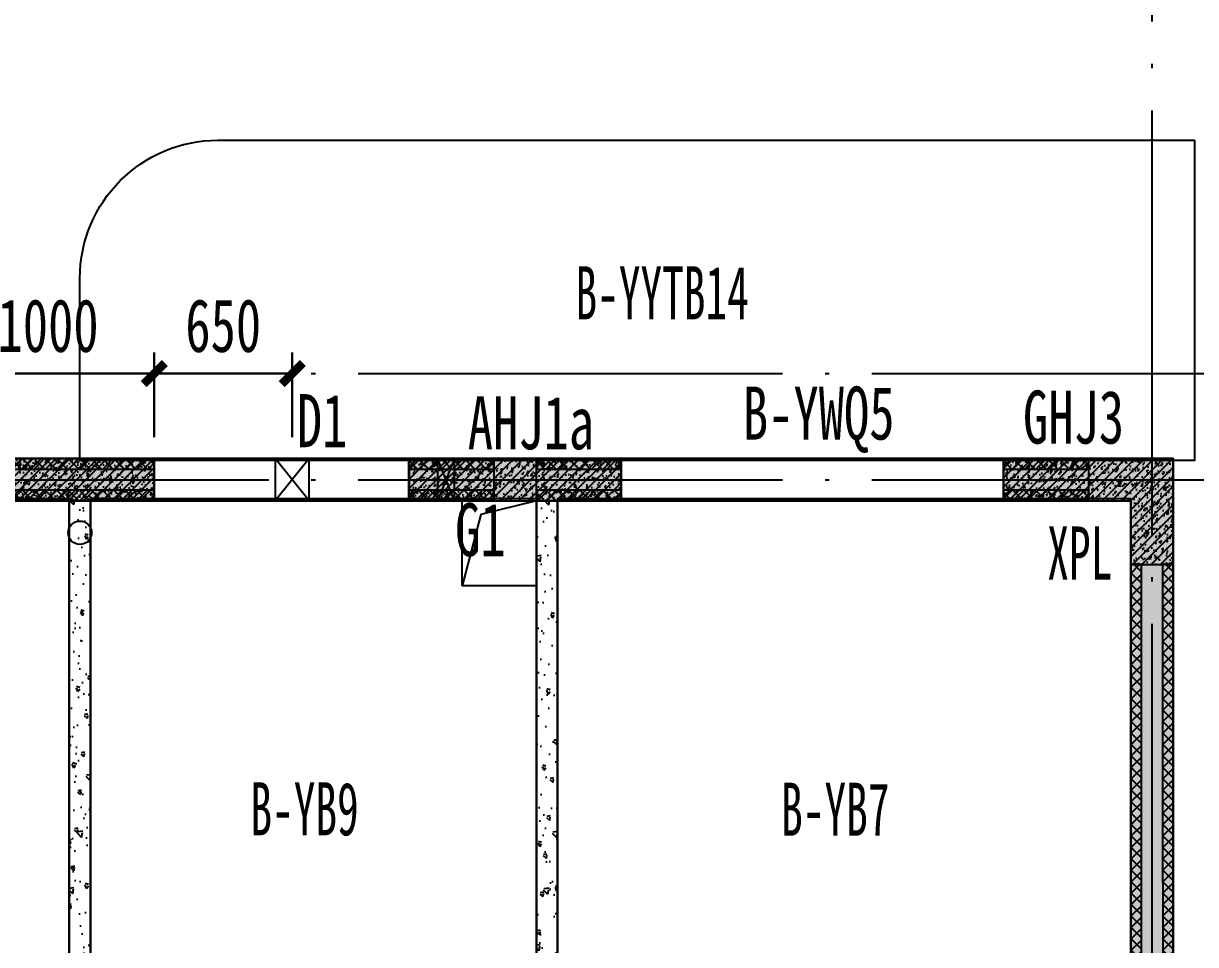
# Model space of a CAD drawing. Extents: x -3200781797 to -8106663, y 494714 to 1244925.
# Drawn here: x -8155916 to -8150395, y 850634 to 854975 of the extents above; entities that cross this region are included whole.
import ezdxf
from ezdxf.enums import TextEntityAlignment as Align
from ezdxf.xclip import XClip

# ---------------------------------------------------------------- set-up
doc = ezdxf.new("R2010")
doc.units = 0
doc.header["$LTSCALE"] = 1000
doc.header["$MEASUREMENT"] = 0
doc.header["$XCLIPFRAME"] = 0
for name, pattern in [('120-墙体$0$CONTINOUS', [0]), ('3#-轴线$0$DOTE', [2.42, 2, -0.2, 0.02, -0.2]), ('3#4#5#$0$DASH', [0.35, 0.25, -0.1]), ('DASH', [0.35, 0.25, -0.1])]:
    doc.linetypes.add(name, pattern=pattern)
doc.layers.get('Defpoints').update_dxf_attribs({"color": 30, "linetype": 'DASH'})
for name, color, linetype in [('120-墙体$0$S-SLAB-HOLE', 5, 'Continuous'), ('120-墙体$0$S-WALL', 40, 'Continuous'), ('120-墙体$0$S-WALL-BEAM', 120, 'Continuous'), ('120-墙体$0$S-WALL-COLU', 252, '120-墙体$0$CONTINOUS'), ('120-墙体$0$S-WALL-COLU-HATC', 16, 'Continuous'), ('120-墙体$0$S-WALL-HATC', 253, 'Continuous'), ('120-墙体$0$提结构条件', 7, 'Continuous'), ('120-墙体$0$暖-首层和标准层暖通套管_TZ$0$H-暖洞-剪力墙', 6, 'Continuous'), ('120-墙体$0$暖-首层和标准层暖通套管_TZ$0$H-暖洞-穿梁', 3, 'Continuous'), ('3#-轴线$0$A-ANNO-DOTE', 10, '3#-轴线$0$DOTE'), ('3#4#5#$0$PC-SLAB', 6, '3#4#5#$0$DASH'), ('3#4#5#$0$S-ANNO-TEXT', 7, 'Continuous'), ('3#4#5#$0$S-PC-FQ-NYQ', 4, 'Continuous'), ('3#4#5#$0$S-PC-FQ-WYQ', 4, 'Continuous'), ('3#4#5#$0$S-PC-SLAB', 6, 'Continuous'), ('3#4#5#$0$S-WALL-HATC', 253, 'Continuous'), ('3#4#5#$0$可计入现浇段', 60, 'Continuous'), ('DIM', 3, 'Continuous'), ('S-PC-FQ-WYQ', 4, 'Continuous'), ('S-WALL-BEAM-TEXT', 2, 'Continuous'), ('S-WALL-COLU-TEXT', 2, 'Continuous')]:
    doc.layers.add(name, color=color, linetype=linetype)
doc.layers.add('设备条件', color=5, linetype='Continuous', lineweight=30)
doc.styles.add('3#4#5#$0$外部参照 1$0$宋体', font='', dxfattribs={"width": 0.8})
doc.styles.add('3#4#5#$0$宋体', font='', dxfattribs={"width": 0.8})
doc.styles.add('TSSD_Dimension', font='', dxfattribs={"width": 0.7})
doc.styles.add('楷体', font='', dxfattribs={"width": 0.6})
doc.styles.add('楷体GB312', font='', dxfattribs={"width": 0.8})
doc.styles.get('3#4#5#$0$外部参照 1$0$宋体').set_extended_font_data('SimSun')
doc.styles.get('3#4#5#$0$宋体').set_extended_font_data('SimSun')
doc.styles.get('TSSD_Dimension').set_extended_font_data('KaiTi_GB2312')
doc.styles.get('楷体').set_extended_font_data('KaiTi_GB2312')
doc.styles.get('楷体GB312').set_extended_font_data('楷体_GB2312')
doc.dimstyles.new('TSSD_100_100$0', dxfattribs={"dimtxt": 250, "dimasz": 100, "dimexe": 100, "dimexo": 0, "dimgap": 100, "dimtad": 1, "dimdec": 0, "dimzin": 0, "dimdsep": 46, "dimtxsty": 'TSSD_Dimension', "dimblk1": 'ARCHTICK', "dimblk2": 'ARCHTICK', "dimsah": 1, "dimcen": 0, "dimclrt": 7, "dimadec": 0, "dimazin": 0, "dimtfac": 1, "dimtdec": 0, "dimtix": 1, "dimtmove": 2, "dimatfit": 3, "dimldrblk": 'ARCHTICK', "dimfxl": 300, "dimfxlon": 1, "dimtvp": 0.7, "dimtolj": 1, "dimtzin": 0, "dimarcsym": 0})

# ---------------------------------------------------------------- blocks, each defined once
blk = doc.blocks.new('XPL-3#-F2')
at = {"layer": 'S-WALL-BEAM-TEXT', "style": '楷体', "width": 0.6}
blk.add_text('XPL', height=250, dxfattribs=at).set_placement((-8201093.7, 777499.1, 0))
blk = doc.blocks.new('an-4')
at = {"layer": 'S-WALL-COLU-TEXT', "style": '楷体GB312', "width": 0.7}
for s, p in [('AHJ1a', (-8456377.8, 771441.4)), ('GHJ3', (-8453762.3, 771467.9))]:
    blk.add_text(s, height=250, dxfattribs=at).set_placement(p)
blk = doc.blocks.new('_ArchTick')
at = {"color": 0, "linetype": 'ByBlock', "const_width": 0.4}
blk.add_lwpolyline([(-0.5, -0.5), (0.5, 0.5)], dxfattribs=at)
blk = doc.blocks.new('*D1258')
at = {"layer": 'Defpoints', "color": 0, "transparency": 16777216}
for p in [(-8379647.1, 700612.7), (-8379647.1, 700112.7), (-8378997.1, 700112.7)]:
    blk.add_point(p, dxfattribs=at)
at = {"layer": 'DIM', "color": 0, "lineweight": -2, "transparency": 16777216}
for p, q in [((-8379647.1, 700312.7), (-8379647.1, 700712.7)), ((-8378997.1, 700312.7), (-8378997.1, 700712.7)), ((-8378997.1, 700612.7), (-8379647.1, 700612.7))]:
    blk.add_line(p, q, dxfattribs=at)
at = {"layer": 'DIM', "color": 0, "lineweight": -2, "transparency": 16777216, "xscale": 100, "yscale": 100, "zscale": 100, "rotation": 180}
blk.add_blockref('_ArchTick', (-8379647.1, 700612.7), dxfattribs=at)
at = {"layer": 'DIM', "color": 0, "lineweight": -2, "transparency": 16777216, "xscale": 100, "yscale": 100, "zscale": 100}
blk.add_blockref('_ArchTick', (-8378997.1, 700612.7), dxfattribs=at)
at = {"layer": 'DIM', "color": 7, "transparency": 16777216, "insert": (-8379322.1, 700837.7), "char_height": 250, "attachment_point": 5, "style": 'TSSD_Dimension'}
blk.add_mtext('\\A1;650', dxfattribs=at)
blk = doc.blocks.new('*D1263')
at = {"layer": 'Defpoints', "color": 0, "transparency": 16777216}
for p in [(-8380647.1, 700612.7), (-8380647.1, 700112.7), (-8379647.1, 700112.7)]:
    blk.add_point(p, dxfattribs=at)
at = {"layer": 'DIM', "color": 0, "lineweight": -2, "transparency": 16777216}
for p, q in [((-8380647.1, 700312.7), (-8380647.1, 700712.7)), ((-8379647.1, 700312.7), (-8379647.1, 700712.7)), ((-8379647.1, 700612.7), (-8380647.1, 700612.7))]:
    blk.add_line(p, q, dxfattribs=at)
at = {"layer": 'DIM', "color": 0, "lineweight": -2, "transparency": 16777216, "xscale": 100, "yscale": 100, "zscale": 100, "rotation": 180}
blk.add_blockref('_ArchTick', (-8380647.1, 700612.7), dxfattribs=at)
at = {"layer": 'DIM', "color": 0, "lineweight": -2, "transparency": 16777216, "xscale": 100, "yscale": 100, "zscale": 100}
blk.add_blockref('_ArchTick', (-8379647.1, 700612.7), dxfattribs=at)
at = {"layer": 'DIM', "color": 7, "transparency": 16777216, "insert": (-8380147.1, 700837.7), "char_height": 250, "attachment_point": 5, "style": 'TSSD_Dimension'}
blk.add_mtext('\\A1;1000', dxfattribs=at)
blk = doc.blocks.new('3#4#5#$0$B-YWQ4')
at = {"layer": '3#4#5#$0$S-PC-FQ-WYQ'}
h = blk.add_hatch(dxfattribs=at)
h.set_pattern_fill('ANSI37', color=256, scale=12, angle=180)
h.set_pattern_definition([(225, (-649357.165, -531964.018), (26.9407684, -26.9407684), []), (315, (-649357.165, -531964.018), (26.9407684, 26.9407684), [])])
h.paths.add_polyline_path([(-135005.8, 329838.4), (-135005.8, 329888.4), (-135605.8, 329888.4), (-135605.8, 329838.4)])
h = blk.add_hatch(dxfattribs=at)
h.set_pattern_fill('ANSI37', color=256, scale=12, angle=180)
h.set_pattern_definition([(225, (-646857.172, -531964.016), (26.9407684, -26.9407684), []), (315, (-646857.172, -531964.016), (26.9407684, 26.9407684), [])])
h.paths.add_polyline_path([(-132505.8, 329838.4), (-132505.8, 329888.4), (-133505.8, 329888.4), (-133505.8, 329838.4)])
h = blk.add_hatch(dxfattribs=at)
h.set_pattern_fill('ANSI37', color=256, scale=12, angle=180)
h.set_pattern_definition([(225, (-644507.274, -531964.016), (26.9407684, -26.9407684), []), (315, (-644507.274, -531964.016), (26.9407684, 26.9407684), [])])
h.paths.add_polyline_path([(-130905.9, 329838.4), (-130905.9, 329888.4), (-131305.8, 329888.4), (-131305.8, 329838.4)])
h = blk.add_hatch(dxfattribs=at)
h.set_pattern_fill('ANSI37', color=256, scale=12, angle=180)
h.set_pattern_definition([(225, (-649357.165, -532114.018), (26.9407684, -26.9407684), []), (315, (-649357.165, -532114.018), (26.9407684, 26.9407684), [])])
h.paths.add_polyline_path([(-135005.8, 329688.4), (-135005.8, 329738.4), (-135605.8, 329738.4), (-135605.8, 329688.4)])
h = blk.add_hatch(dxfattribs=at)
h.set_pattern_fill('ANSI37', color=256, scale=12, angle=180)
h.set_pattern_definition([(225, (-646857.172, -532114.016), (26.9407684, -26.9407684), []), (315, (-646857.172, -532114.016), (26.9407684, 26.9407684), [])])
h.paths.add_polyline_path([(-132505.8, 329688.4), (-132505.8, 329738.4), (-133505.8, 329738.4), (-133505.8, 329688.4)])
h = blk.add_hatch(dxfattribs=at)
h.set_pattern_fill('ANSI37', color=256, scale=12, angle=180)
h.set_pattern_definition([(225, (-644507.274, -532114.016), (26.9407684, -26.9407684), []), (315, (-644507.274, -532114.016), (26.9407684, 26.9407684), [])])
h.paths.add_polyline_path([(-130905.9, 329688.4), (-130905.9, 329738.4), (-131305.8, 329738.4), (-131305.8, 329688.4)])
for points in [[(-135005.8, 329838.4), (-135005.8, 329888.4), (-135605.8, 329888.4), (-135605.8, 329838.4)], [(-135605.8, 329688.4), (-135605.8, 329888.4), (-135005.8, 329888.4), (-135005.8, 329688.4)], [(-135005.8, 329888.4), (-133505.8, 329888.4), (-133505.8, 329688.4), (-135005.8, 329688.4)], [(-132505.8, 329838.4), (-132505.8, 329888.4), (-133505.8, 329888.4), (-133505.8, 329838.4)], [(-133505.8, 329688.4), (-133505.8, 329888.4), (-132505.8, 329888.4), (-132505.8, 329688.4)], [(-132505.8, 329888.4), (-131305.8, 329888.4), (-131305.8, 329688.4), (-132505.8, 329688.4)], [(-130905.9, 329838.4), (-130905.9, 329888.4), (-131305.8, 329888.4), (-131305.8, 329838.4)], [(-131305.8, 329688.4), (-131305.8, 329888.4), (-130905.9, 329888.4), (-130905.9, 329688.4)], [(-135005.8, 329688.4), (-135005.8, 329738.4), (-135605.8, 329738.4), (-135605.8, 329688.4)], [(-132505.8, 329688.4), (-132505.8, 329738.4), (-133505.8, 329738.4), (-133505.8, 329688.4)], [(-130905.9, 329688.4), (-130905.9, 329738.4), (-131305.8, 329738.4), (-131305.8, 329688.4)]]:
    blk.add_lwpolyline(points, close=True, dxfattribs=at)
blk = doc.blocks.new('3#4#5#$0$B-YWQ5')
at = {"layer": '3#4#5#$0$S-PC-FQ-WYQ'}
h = blk.add_hatch(dxfattribs=at)
h.set_pattern_fill('ANSI37', color=256, scale=12, angle=180)
h.set_pattern_definition([(225, (-643907.263, -531964.016), (26.9407684, -26.9407684), []), (315, (-643907.263, -531964.016), (26.9407684, 26.9407684), [])])
h.paths.add_polyline_path([(-130305.8, 329838.4), (-130305.8, 329888.4), (-130705.8, 329888.4), (-130705.8, 329838.4)])
h = blk.add_hatch(dxfattribs=at)
h.set_pattern_fill('ANSI37', color=256, scale=12, angle=180)
h.set_pattern_definition([(225, (-641707.172, -531964.02), (26.9407684, -26.9407684), []), (315, (-641707.172, -531964.02), (26.9407684, 26.9407684), [])])
h.paths.add_polyline_path([(-128105.8, 329838.4), (-128105.8, 329888.4), (-128505.8, 329888.4), (-128505.8, 329838.4)])
h = blk.add_hatch(dxfattribs=at)
h.set_pattern_fill('ANSI37', color=256, scale=12, angle=180)
h.set_pattern_definition([(225, (-643907.263, -532114.016), (26.9407684, -26.9407684), []), (315, (-643907.263, -532114.016), (26.9407684, 26.9407684), [])])
h.paths.add_polyline_path([(-130305.8, 329688.4), (-130305.8, 329738.4), (-130705.8, 329738.4), (-130705.8, 329688.4)])
h = blk.add_hatch(dxfattribs=at)
h.set_pattern_fill('ANSI37', color=256, scale=12, angle=180)
h.set_pattern_definition([(225, (-641707.172, -532114.02), (26.9407684, -26.9407684), []), (315, (-641707.172, -532114.02), (26.9407684, 26.9407684), [])])
h.paths.add_polyline_path([(-128105.8, 329688.4), (-128105.8, 329738.4), (-128505.8, 329738.4), (-128505.8, 329688.4)])
for points in [[(-130305.8, 329838.4), (-130305.8, 329888.4), (-130705.8, 329888.4), (-130705.8, 329838.4)], [(-130705.8, 329688.4), (-130705.8, 329888.4), (-130305.8, 329888.4), (-130305.8, 329688.4)], [(-130305.8, 329888.4), (-128505.8, 329888.4), (-128505.8, 329688.4), (-130305.8, 329688.4)], [(-128105.8, 329838.4), (-128105.8, 329888.4), (-128505.8, 329888.4), (-128505.8, 329838.4)], [(-128505.8, 329688.4), (-128505.8, 329888.4), (-128105.8, 329888.4), (-128105.8, 329688.4)], [(-130305.8, 329688.4), (-130305.8, 329738.4), (-130705.8, 329738.4), (-130705.8, 329688.4)], [(-128105.8, 329688.4), (-128105.8, 329738.4), (-128505.8, 329738.4), (-128505.8, 329688.4)]]:
    blk.add_lwpolyline(points, close=True, dxfattribs=at)
blk = doc.blocks.new('3#4#5#$0$B-YWQ6')
at = {"layer": '3#4#5#$0$S-PC-FQ-WYQ'}
h = blk.add_hatch(dxfattribs=at)
h.set_pattern_fill('ANSI37', color=256, scale=12, angle=90)
h.set_pattern_definition([(135, (-989707.843, 842389.808), (-26.9407684, -26.9407684), []), (225, (-989707.843, 842389.808), (26.9407684, -26.9407684), [])])
h.paths.add_polyline_path([(-127905.3, 326688.4), (-127855.3, 326688.4), (-127855.4, 329388.4), (-127905.4, 329388.4)])
h.paths.add_polyline_path([(-127855.2, 326488.4), (-127905.2, 326488.4), (-127905.2, 326388.4), (-127855.2, 326388.4)])
h = blk.add_hatch(dxfattribs=at)
h.set_pattern_fill('ANSI37', color=256, scale=12, angle=90)
h.set_pattern_definition([(135, (-989557.843, 842389.808), (-26.9407684, -26.9407684), []), (225, (-989557.843, 842389.808), (26.9407684, -26.9407684), [])])
h.paths.add_polyline_path([(-127755.2, 326388.4), (-127705.2, 326388.4), (-127705.4, 329388.4), (-127755.4, 329388.4)])
h = blk.add_hatch(dxfattribs=at)
h.set_pattern_fill('ANSI37', color=256, scale=12, angle=90)
h.set_pattern_definition([(135, (-989707.604, 838589.808), (-26.9407684, -26.9407684), []), (225, (-989707.604, 838589.808), (26.9407684, -26.9407684), [])])
h.paths.add_polyline_path([(-127905.4, 325038.3), (-127855.4, 325038.3), (-127855.2, 325688.4), (-127905.2, 325688.4)])
h = blk.add_hatch(dxfattribs=at)
h.set_pattern_fill('ANSI37', color=256, scale=12, angle=90)
h.set_pattern_definition([(135, (-989557.604, 838589.808), (-26.9407684, -26.9407684), []), (225, (-989557.604, 838589.808), (26.9407684, -26.9407684), [])])
h.paths.add_polyline_path([(-127755.4, 325038.3), (-127705.4, 325038.3), (-127705.2, 325688.4), (-127755.2, 325688.4)])
for p, q in [((-127906, 326688.4), (-127855.3, 326688.4)), ((-127905.2, 326488.4), (-127855.2, 326488.4))]:
    blk.add_line(p, q, dxfattribs=at)
blk.add_lwpolyline([(-127855.3, 326688.4), (-127855.4, 329388.4), (-127905.4, 329388.4), (-127905.2, 326388.4), (-127855.2, 326388.4), (-127855.2, 326488.4)], dxfattribs=at)
for points in [[(-127905.4, 329388.4), (-127705.4, 329388.4), (-127705.2, 326388.4), (-127905.2, 326388.4)], [(-127755.2, 326388.4), (-127705.2, 326388.4), (-127705.4, 329388.4), (-127755.4, 329388.4)], [(-127905.4, 326388.4), (-127705.2, 326388.4), (-127705.2, 325688.4), (-127905.4, 325688.4)], [(-127905.4, 325038.3), (-127855.4, 325038.3), (-127855.2, 325688.4), (-127905.2, 325688.4)], [(-127905.2, 325688.4), (-127705.2, 325688.4), (-127705.4, 325038.3), (-127905.4, 325038.3)], [(-127755.4, 325038.3), (-127705.4, 325038.3), (-127705.2, 325688.4), (-127755.2, 325688.4)]]:
    blk.add_lwpolyline(points, close=True, dxfattribs=at)
blk = doc.blocks.new('3#4#5#$0$A$C53EF3948')
at = {"layer": '3#4#5#$0$可计入现浇段'}
blk.add_lwpolyline([(17300.2, 0), (17300.2, 0), (17300.2, 0), (17100.2, 0), (17100.2, 0), (17100.2, 0), (17100.2, -200), (17300.2, -200), (17300.2, 0)], dxfattribs=at)
at = {"layer": '3#4#5#$0$S-PC-FQ-WYQ'}
for name, p in [('3#4#5#$0$B-YWQ4', (148006, -329888.4)), ('3#4#5#$0$B-YWQ5', (148006, -329888.4)), ('3#4#5#$0$B-YWQ6', (148005.5, -329888.5))]:
    blk.add_blockref(name, p, dxfattribs=at)
at = {"layer": '3#4#5#$0$S-PC-FQ-NYQ', "style": '3#4#5#$0$宋体', "width": 0.7}
blk.add_text('B-YWQ5', height=250, dxfattribs=at).set_placement((18273.1, 213.6), align=Align.MIDDLE_LEFT)
blk = doc.blocks.new('3#4#5#$0$ban3')
at = {"layer": '3#4#5#$0$S-WALL-HATC', "ltscale": 100}
h = blk.add_hatch(dxfattribs=at)
h.set_pattern_fill('AR-CONC', color=256, scale=25, angle=-270, style=0)
h.set_pattern_definition([(140, (0, 0), (15.688034, 179.315046), [18.75, -206.25]), (85, (0, 0), (-188.04803, -34.68783), [15, -165]), (190.4514, (1.3, 14.94), (-172.359886, 144.627345), [15.93505, -175.28553]), (136.1842, (-50, 0), (41.37975, 266.81026), [28.125, -309.375]), (186.6356, (-46.55, 22.23), (-243.52947, 233.66568), [23.90257, -262.92825]), (81.1842, (-50, 0), (-243.52965, 233.66549), [22.5, -247.5]), (111, (-37.5, 25), (100.654723, 149.226763), [18.75, -206.25]), (56, (-37.5, 25), (-181.28751, 60.82883), [15, -165]), (161.4514, (-29.11, 37.44), (-80.632624, 210.05566), [15.93505, -175.28553]), (127.5, (0, 0), (-83.2234635, 3.039964), [0, -163, 0, -167.5, 0, -165.625]), (97.5, (0, 0), (-98.602928, 65.767384), [0, -95.5, 0, -159.25, 0, -63.125]), (57.5, (0, -55.75), (5.638718, 133.455609), [0, -62.5, 0, -195, 0, -258.75]), (47.5, (0, -80.75), (-25.026246, 145.796542), [0, -81.25, 0, -129.5, 0, -183.75])])
h.paths.add_polyline_path([(-216732, 412975), (-216832, 412975), (-216832, 409975), (-216732, 409975)])
h.paths.add_polyline_path([(-214532, 412975), (-214632, 412975), (-214632, 409975), (-214532, 409975)])
at = {"layer": '3#4#5#$0$S-PC-SLAB'}
for points in [[(-216832, 409965), (-216832, 412985), (-219532, 412985), (-219532, 409965)], [(-214632, 409965), (-214632, 412985), (-216732, 412985), (-216732, 409965)], [(-211832, 409965), (-211832, 412985), (-214532, 412985), (-214532, 409965)]]:
    blk.add_lwpolyline(points, close=True, dxfattribs=at)
at = {"layer": '3#4#5#$0$S-WALL-HATC', "ltscale": 100}
for points in [[(-216732, 409975), (-216732, 412975), (-216832, 412975), (-216832, 409975)], [(-214532, 409975), (-214532, 412975), (-214632, 412975), (-214632, 409975)]]:
    blk.add_lwpolyline(points, close=True, dxfattribs=at)
blk = doc.blocks.new('3#4#5#$0$5#')
at = {"layer": '3#4#5#$0$S-ANNO-TEXT'}
blk.add_blockref('3#4#5#$0$ban3', (378828.8, -247400), dxfattribs=at)
at = {"layer": '3#4#5#$0$PC-SLAB', "linetype": 'ByBlock', "style": '3#4#5#$0$外部参照 1$0$宋体', "width": 0.6}
for s, p in [('B-YB9', (163105.1, 164121.8)), ('B-YB7', (165605.1, 164121.8))]:
    blk.add_text(s, height=250, dxfattribs=at).set_placement(p, align=Align.MIDDLE)
blk = doc.blocks.new('3#4#5#$0$3#奇数层顶悬挑板')
at = {"layer": '3#4#5#$0$S-PC-SLAB'}
blk.add_lwpolyline([(164573.2, 167275), (164573.2, 165765), (159323.2, 165765), (159323.2, 166625, -0.414155), (159973.2, 167274.9)], format="xyb", close=True, dxfattribs=at)
at = {"layer": '3#4#5#$0$PC-SLAB', "linetype": 'ByBlock', "style": '3#4#5#$0$外部参照 1$0$宋体', "width": 0.6}
blk.add_text('B-YYTB14', height=250, rotation=360, dxfattribs=at).set_placement((162065.8, 166555.8), align=Align.MIDDLE)
blk = doc.blocks.new('120-墙体$0$retert')
at = {"layer": '120-墙体$0$暖-首层和标准层暖通套管_TZ$0$H-暖洞-剪力墙'}
for p, q in [((55012.6, 61028.7), (54812.7, 61187.7)), ((54812.7, 61028.7), (55012.6, 61187.7))]:
    blk.add_line(p, q, dxfattribs=at)
blk.add_lwpolyline([(55012.6, 61028.7), (55012.6, 61187.7), (54812.7, 61187.7), (54812.7, 61028.7)], close=True, dxfattribs=at)
blk = doc.blocks.new('120-墙体$0$ewrewr')
at = {"layer": '120-墙体$0$暖-首层和标准层暖通套管_TZ$0$H-暖洞-穿梁', "color": 2}
for p, q in [((54898, 62306.1), (54818, 62106.1)), ((54898, 62106.1), (54818, 62306.1))]:
    blk.add_line(p, q, dxfattribs=at)
blk.add_lwpolyline([(54898, 62306.1), (54818, 62306.1), (54818, 62106.1), (54898, 62106.1)], close=True, dxfattribs=at)
blk = doc.blocks.new('120-墙体$0$A$Ca94620f4')
at = {"layer": '120-墙体$0$提结构条件', "rotation": 90}
blk.add_blockref('120-墙体$0$retert', (57308.2, -54812.7), dxfattribs=at)
at = {"layer": '120-墙体$0$提结构条件'}
blk.add_blockref('120-墙体$0$ewrewr', (-57933, -62106.1), dxfattribs=at)
blk = doc.blocks.new('120-墙体$0$A$C8f34f6bc')
at = {"layer": '120-墙体$0$S-SLAB-HOLE'}
for p, q in [((-3150, -400), (-3150, 0)), ((-2800, -400), (-2800, 0)), ((-2800, -400), (-3150, -400))]:
    blk.add_line(p, q, dxfattribs=at)
for points in [[(-2800, 0), (-3061.6, -64.3), (-3150, -400)], [(0, -5000), (-248.2, -4896.9), (-350, -4650)]]:
    blk.add_lwpolyline(points, dxfattribs=at)
blk.add_lwpolyline([(-350, -5000), (-350, -4650), (0, -4650), (0, -5000)], close=True, dxfattribs=at)
for centre, radius in [((-4950, -150), 55), ((-230, -4580), 50)]:
    blk.add_circle(centre, radius, dxfattribs=at)
blk = doc.blocks.new('120-墙体')
at = {"layer": '120-墙体$0$S-WALL-COLU-HATC'}
h = blk.add_hatch(dxfattribs=at)
h.set_pattern_fill('AR-CONC', color=256, scale=10)
h.set_pattern_definition([(50, (-3104.75, -241007.814), (71.726018, -6.275213), [7.5, -82.5]), (355, (-3104.75, -241007.814), (-13.875133, 75.219213), [6, -66]), (100.4514, (-3098.77, -241008.34), (57.850938, 68.943954), [6.37402, -70.114211]), (46.1842, (-3104.75, -240987.81), (106.724105, -16.5519), [11.25, -123.75]), (96.6356, (-3095.86, -240989.19), (93.46627, 97.411787), [9.56103, -105.1713]), (351.1842, (-3104.75, -240987.81), (93.466195, 97.41186), [9, -99]), (21, (-3094.75, -240992.814), (59.690705, -40.261889), [7.5, -82.5]), (326, (-3094.75, -240992.814), (24.331533, 72.515005), [6, -66]), (71.4514, (-3089.775, -240996.17), (84.022263, 32.25305), [6.37402, -70.114211]), (37.5, (-3104.75, -241007.814), (1.2159855, 33.2893854), [0, -65.2, 0, -67, 0, -66.25]), (7.5, (-3104.75, -241007.814), (26.306954, 39.441171), [0, -38.2, 0, -63.7, 0, -25.25]), (327.5, (-3127.05, -241007.814), (53.3822436, -2.2554872), [0, -25, 0, -78, 0, -103.5]), (317.5, (-3137.05, -241007.814), (58.318617, 10.010498), [0, -32.5, 0, -51.8, 0, -73.5])])
h.paths.add_polyline_path([(-5700, -100), (-5700, 100), (-4700, 100), (-4700, -100)])
h = blk.add_hatch(dxfattribs=at)
h.set_pattern_fill('ANSI31', color=256, scale=250, style=0)
h.set_pattern_definition([(45, (-3104.75, -241007.814), (-22.097087, 22.097087), [])])
h.paths.add_polyline_path([(-5700, 100), (-5700, -100), (-4700, -100), (-4700, 100)])
h = blk.add_hatch(dxfattribs=at)
h.set_pattern_fill('AR-CONC', color=256, scale=10)
h.set_pattern_definition([(50, (6590.73, -241007.815), (71.726018, -6.275213), [7.5, -82.5]), (355, (6590.73, -241007.815), (-13.875133, 75.219213), [6, -66]), (100.4514, (6596.705, -241008.34), (57.850938, 68.943954), [6.37402, -70.114211]), (46.1842, (6590.73, -240987.815), (106.724105, -16.5519), [11.25, -123.75]), (96.6356, (6599.62, -240989.19), (93.46627, 97.411787), [9.56103, -105.1713]), (351.1842, (6590.73, -240987.82), (93.466195, 97.41186), [9, -99]), (21, (6600.73, -240992.815), (59.690705, -40.261889), [7.5, -82.5]), (326, (6600.73, -240992.815), (24.331533, 72.515005), [6, -66]), (71.4514, (6605.7, -240996.17), (84.022263, 32.25305), [6.37402, -70.114211]), (37.5, (6590.728, -241007.815), (1.2159855, 33.2893854), [0, -65.2, 0, -67, 0, -66.25]), (7.5, (6590.73, -241007.815), (26.306954, 39.441171), [0, -38.2, 0, -63.7, 0, -25.25]), (327.5, (6568.428, -241007.815), (53.3822436, -2.2554872), [0, -25, 0, -78, 0, -103.5]), (317.5, (6558.43, -241007.815), (58.318617, 10.010498), [0, -32.5, 0, -51.8, 0, -73.5])])
h.paths.add_polyline_path([(-2500, -100), (-2500, 100), (-3500, 100), (-3500, -100)])
h = blk.add_hatch(dxfattribs=at)
h.set_pattern_fill('ANSI31', color=256, scale=250, style=0)
h.set_pattern_definition([(45, (6590.728, -241007.815), (-22.097087, 22.097087), [])])
h.paths.add_polyline_path([(-2500, -100), (-2500, 100), (-3500, 100), (-3500, -100)])
h = blk.add_hatch(dxfattribs=at)
h.set_pattern_fill('AR-CONC', color=256, scale=10)
h.set_pattern_definition([(50, (-6158.425, -240595.61), (71.726018, -6.275213), [7.5, -82.5]), (355, (-6158.425, -240595.61), (-13.875133, 75.219213), [6, -66]), (100.4514, (-6152.45, -240596.135), (57.850938, 68.943954), [6.37402, -70.114211]), (46.1842, (-6158.425, -240575.61), (106.724105, -16.5519), [11.25, -123.75]), (96.6356, (-6149.53, -240576.99), (93.46627, 97.411787), [9.56103, -105.1713]), (351.1842, (-6158.42, -240575.61), (93.466195, 97.41186), [9, -99]), (21, (-6148.425, -240580.61), (59.690705, -40.261889), [7.5, -82.5]), (326, (-6148.425, -240580.61), (24.331533, 72.515005), [6, -66]), (71.4514, (-6143.45, -240583.97), (84.022263, 32.25305), [6.37402, -70.114211]), (37.5, (-6158.425, -240595.612), (1.2159855, 33.2893854), [0, -65.2, 0, -67, 0, -66.25]), (7.5, (-6158.425, -240595.612), (26.306954, 39.441171), [0, -38.2, 0, -63.7, 0, -25.25]), (327.5, (-6180.725, -240595.612), (53.3822436, -2.2554872), [0, -25, 0, -78, 0, -103.5]), (317.5, (-6190.725, -240595.612), (58.318617, 10.010498), [0, -32.5, 0, -51.8, 0, -73.5])])
h.paths.add_polyline_path([(-100, -100), (-100, -400), (100, -400), (100, 100), (-700, 100), (-700, -100)])
h = blk.add_hatch(dxfattribs=at)
h.set_pattern_fill('ANSI31', color=256, scale=250, style=0)
h.set_pattern_definition([(45, (-6158.425, -240595.612), (-22.097087, 22.097087), [])])
h.paths.add_polyline_path([(-100, -100), (-100, -400), (100, -400), (100, 100), (-700, 100), (-700, -100)])
at = {"layer": '120-墙体$0$S-WALL-HATC'}
for points in [[(-5700, 100), (-5700, -100), (-5250, -100), (-5250, 100)], [(-5250, 100), (-5250, -100), (-4700, -100), (-4700, 100)], [(-3500, 100), (-3500, -100), (-2850, -100), (-2850, 100)], [(-2850, 100), (-2850, -100), (-2500, -100), (-2500, 100)], [(-700, -100), (-100, -100), (100, 100), (-700, 100)], [(100, 100), (-100, -100), (-100, -3100), (-33.3, -3200), (100, -3200)]]:
    blk.add_hatch(color=256, dxfattribs=at).paths.add_polyline_path(points)
at = {"layer": '120-墙体$0$S-WALL'}
for p, q in [((-5700, 100), (-5250, 100)), ((-5250, 100), (-4700, 100)), ((-4700, -100), (-4700, 100)), ((-3500, -100), (-3500, 100)), ((-3500, 100), (-2850, 100)), ((-2850, 100), (-2500, 100)), ((-2500, 100), (-2500, -100)), ((-700, 100), (100, 100)), ((-700, 100), (-700, -100)), ((100, 100), (100, -3200)), ((-5700, -100), (-5250, -100)), ((-5250, -100), (-4700, -100)), ((-3500, -100), (-2850, -100)), ((-2850, -100), (-2500, -100)), ((-700, -100), (-100, -100)), ((-100, -100), (-100, -3100))]:
    blk.add_line(p, q, dxfattribs=at)
at = {"layer": '120-墙体$0$S-WALL-BEAM'}
for points in [[(-4700, 100), (-4700, -100), (-3500, -100), (-3500, 100)], [(-2500, 100), (-2500, -100), (-700, -100), (-700, 100)]]:
    blk.add_lwpolyline(points, close=True, dxfattribs=at)
at = {"layer": '120-墙体$0$S-WALL-COLU', "lineweight": -2}
for points in [[(-5700, -100), (-5700, 100), (-4700, 100), (-4700, -100)], [(-2500, -100), (-2500, 100), (-3500, 100), (-3500, -100)]]:
    blk.add_lwpolyline(points, close=True, dxfattribs=at)
at = {"layer": '120-墙体$0$S-WALL-COLU', "linetype": 'ByBlock'}
blk.add_lwpolyline([(-100, -100), (-100, -400), (100, -400), (100, 100), (-700, 100), (-700, -100), (-100, -100)], dxfattribs=at)
for name, p in [('120-墙体$0$A$Ca94620f4', (-250, -100)), ('120-墙体$0$A$C8f34f6bc', (-100, -100))]:
    blk.add_blockref(name, p)
blk = doc.blocks.new('3#-轴线')
at = {"layer": '3#-轴线$0$A-ANNO-DOTE'}
for points in [[(20100, -5100), (20100, 5500)], [(-3000, 500), (44800, 500)], [(-3000, 0), (44800, 0)]]:
    blk.add_lwpolyline(points, dxfattribs=at)
blk = doc.blocks.new('g-4')
at = {"layer": 'DIM', "color": 7, "char_height": 250, "attachment_point": 5, "style": 'TSSD_Dimension'}
for s, insert in [('\\A1;D1', (-8378856.3, 700391)), ('\\A1;G1', (-8378110.8, 699875.3))]:
    blk.add_mtext(s, dxfattribs=dict(at, insert=insert))
at = {"layer": 'DIM'}
for base, p1, p2, picture, middle in [((-8380647.1, 700612.7), (-8379647.1, 700112.7), (-8380647.1, 700112.7), '*D1263', (-8380147.1, 700837.7)), ((-8379647.1, 700612.7), (-8378997.1, 700112.7), (-8379647.1, 700112.7), '*D1258', (-8379322.1, 700837.7))]:
    dim = blk.add_linear_dim(base=base, p1=p1, p2=p2, angle=180, dimstyle='TSSD_100_100$0', dxfattribs=at)
    dim.commit()
    dim.dimension.update_dxf_attribs({"geometry": picture, "text_midpoint": middle})

msp = doc.modelspace()

# ---------------------------------------------------------------- block references
for name, p in [('3#-轴线', (-8170700.4, 852824.6)), ('120-墙体', (-8150600.4, 852824.6))]:
    msp.add_blockref(name, p)
at = {"layer": '3#4#5#$0$S-ANNO-TEXT'}
msp.add_blockref('3#4#5#$0$A$C53EF3948', (-8170800.4, 852924.8), dxfattribs=at)
at = {"layer": '3#4#5#$0$S-PC-SLAB'}
for name, p in [('3#4#5#$0$5#', (-8317697.2, 687149.8)), ('3#4#5#$0$3#奇数层顶悬挑板', (-8314973.6, 687149.6))]:
    msp.add_blockref(name, p, dxfattribs=at)
at = {"layer": 'S-PC-FQ-WYQ'}
ref = msp.add_blockref('an-4', (302554.2, 81526.8), dxfattribs=at)
XClip(ref).set_block_clipping_path([(-8474406.5640215911, 759411.6824837117), (-8451908.4021570701, 772237.1964943474)])
msp.add_blockref('XPL-3#-F2', (50000, 74855.1), dxfattribs=at)
at = {"layer": '设备条件'}
ref = msp.add_blockref('g-4', (224346.7, 152711.9), dxfattribs=at)
XClip(ref).set_block_clipping_path([(-8397143.2603940349, 687543.5894637303), (-8373927.20270833, 702549.2378656254)])

doc.saveas('drawing.dxf')
